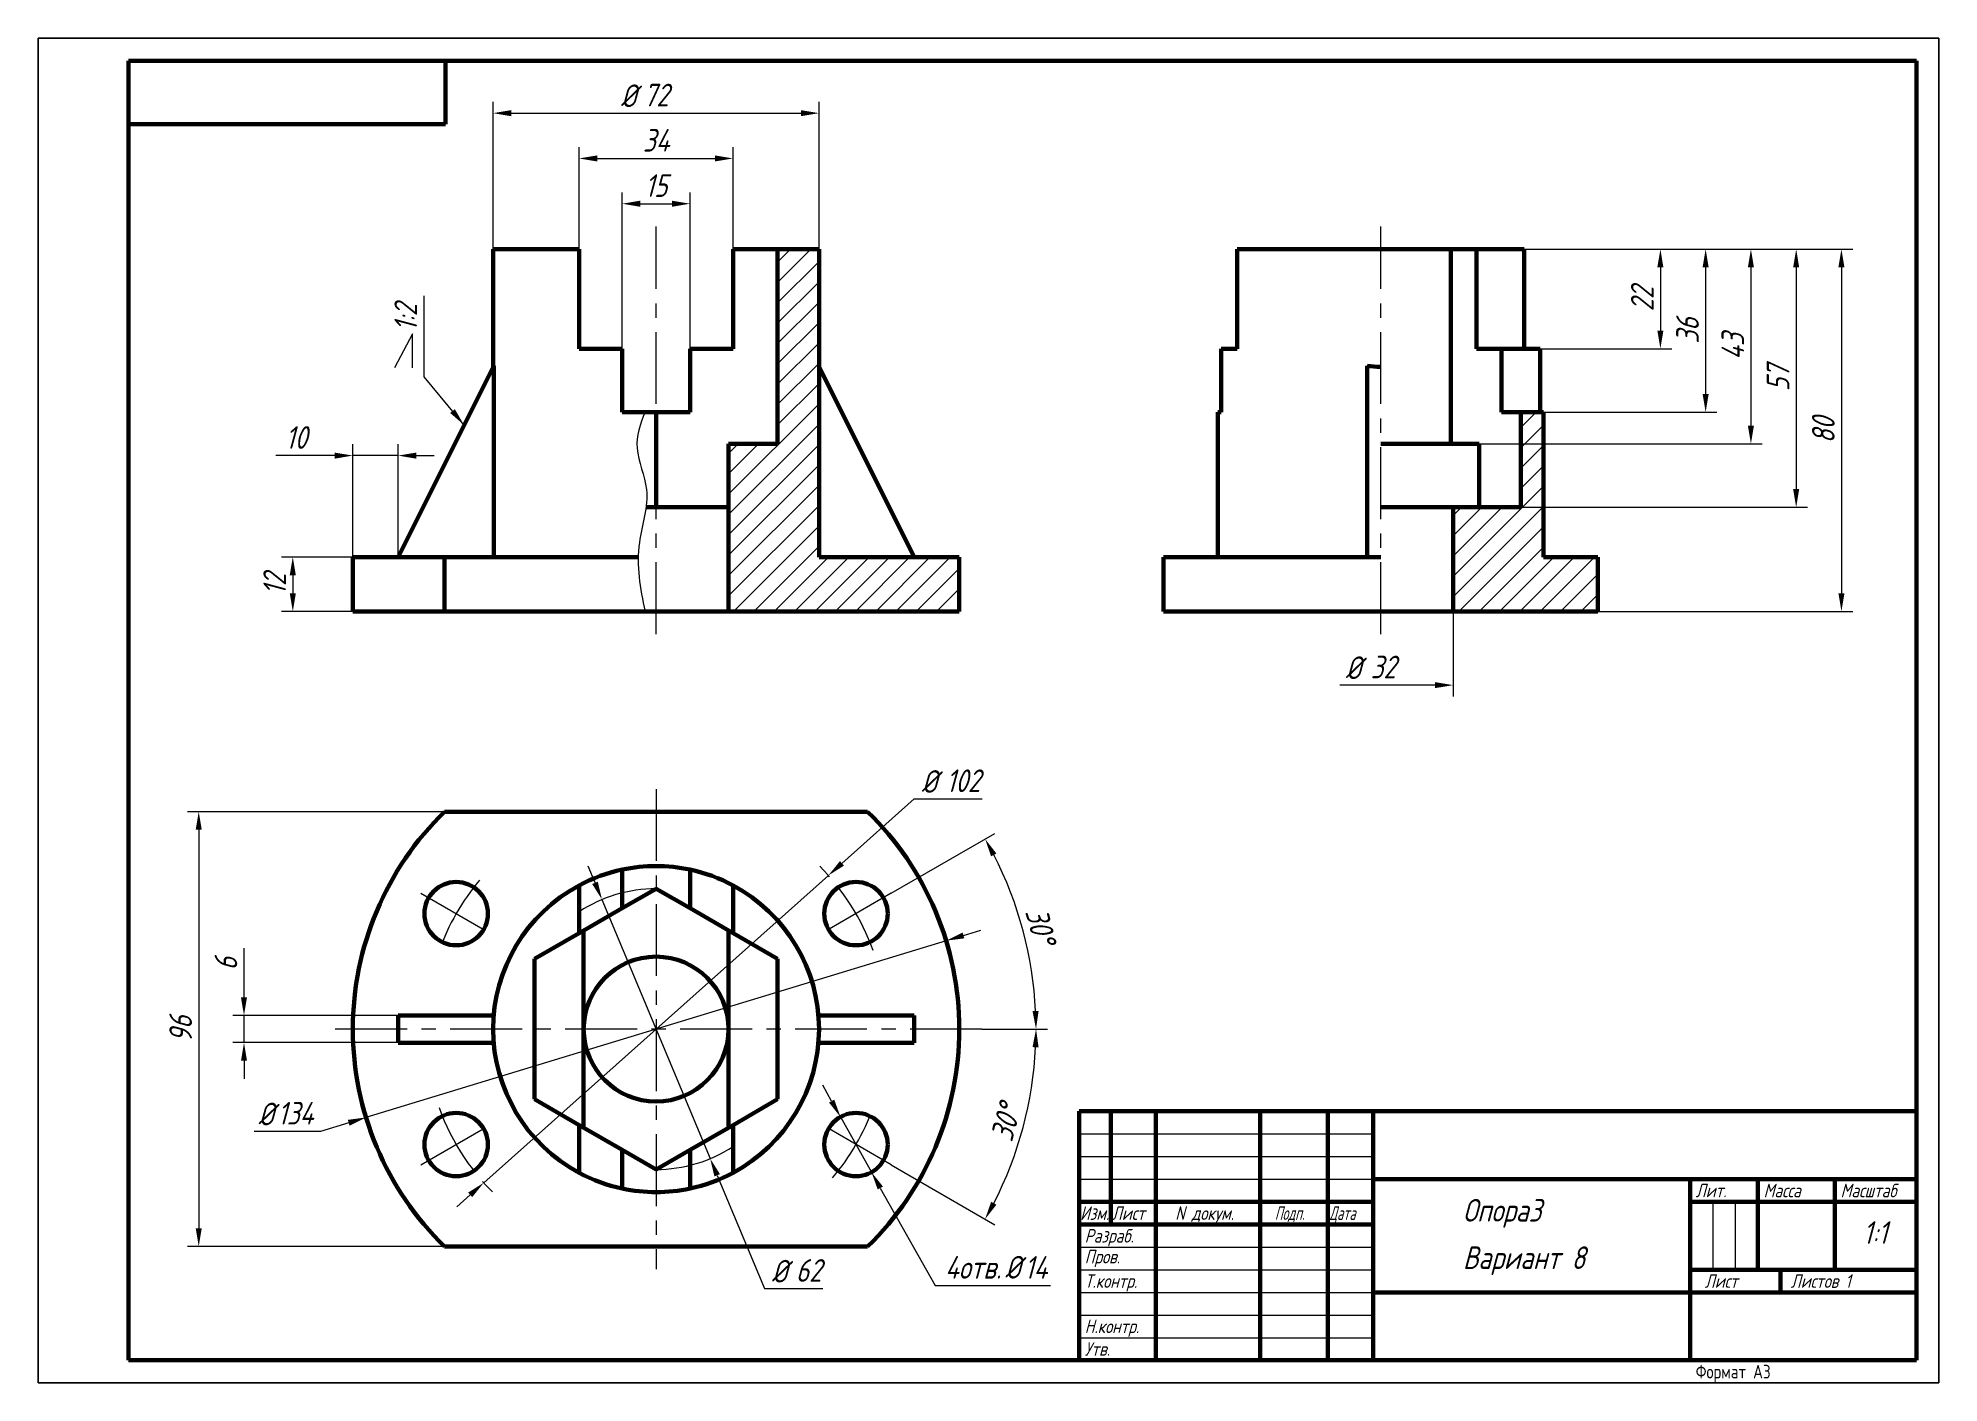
# Model space of a CAD drawing. Header units: millimetres. Extents: x 0 to 420, y 0 to 297.
import ezdxf

# ---------------------------------------------------------------- set-up
doc = ezdxf.new("R2010")
doc.units = ezdxf.units.MM
doc.linetypes.add('осевая', pattern=[50.8, 31.75, -6.35, 6.35, -6.35])
doc.layers.get('0').update_dxf_attribs({"lineweight": 15})
doc.layers.get('DEFPOINTS').update_dxf_attribs({"color": 4})
for name, color, linetype, lineweight in [('Осевая', 7, 'осевая', 15), ('Основная', 7, 'Continuous', 60), ('Размерная', 7, 'Continuous', 18), ('Техт', 7, 'Continuous', 18)]:
    doc.layers.add(name, color=color, linetype=linetype, lineweight=lineweight)
doc.styles.add('ESKD', font='Eskd2__1.ttf', dxfattribs={"oblique": 15, "height": 4})
doc.styles.get("Standard").update_dxf_attribs({"font": 'GOST_A.TTF', "oblique": 15, "height": 5})
doc.dimstyles.new('ESKD', dxfattribs={"dimtxt": 4, "dimasz": 4, "dimexe": 2.5, "dimexo": 0, "dimgap": 1.5, "dimtad": 3, "dimdec": 3, "dimdsep": 46, "dimtxsty": 'Standard', "dimcen": 1.5, "dimdle": 1.25, "dimclrd": 256, "dimclre": 256, "dimclrt": 256, "dimazin": 2, "dimtfac": 0.766667, "dimtdec": 3, "dimtmove": 0, "dimatfit": 0, "dimtvp": 1.5, "dimtolj": 1, "dimtzin": 0, "dimlwd": -1, "dimlwe": -1, "dimarcsym": 0})

# ---------------------------------------------------------------- blocks, each defined once
blk = doc.blocks.new('*D1')
at = {"layer": 'DEFPOINTS', "color": 0, "ltscale": 0.5, "transparency": 16777216}
for p in [(328.38, 250.38), (331.86, 228.38), (358.45, 228.38)]:
    blk.add_point(p, dxfattribs=at)
at = {"layer": 'Размерная', "ltscale": 0.5, "transparency": 16777216}
for p, q in [((328.38, 250.38), (360.95, 250.38)), ((358.45, 246.38), (358.45, 232.38)), ((331.86, 228.38), (360.95, 228.38))]:
    blk.add_line(p, q, dxfattribs=at)
for points in [[(357.78, 246.38), (359.11, 246.38), (358.45, 250.38)], [(357.78, 232.38), (359.11, 232.38), (358.45, 228.38)]]:
    blk.add_solid(points, dxfattribs=at)
at = {"layer": 'Размерная', "ltscale": 0.5, "transparency": 16777216, "insert": (354.45, 239.38), "char_height": 5, "attachment_point": 5, "rotation": 90}
blk.add_mtext('\\A1;22', dxfattribs=at)
blk = doc.blocks.new('*D2')
at = {"layer": 'DEFPOINTS', "color": 0, "ltscale": 0.5, "transparency": 16777216}
for p in [(328.38, 250.38), (332.65, 214.38), (368.45, 214.38)]:
    blk.add_point(p, dxfattribs=at)
at = {"layer": 'Размерная', "ltscale": 0.5, "transparency": 16777216}
for p, q in [((328.38, 250.38), (370.95, 250.38)), ((368.45, 246.38), (368.45, 218.38)), ((332.65, 214.38), (370.95, 214.38))]:
    blk.add_line(p, q, dxfattribs=at)
for points in [[(367.78, 246.38), (369.11, 246.38), (368.45, 250.38)], [(367.78, 218.38), (369.11, 218.38), (368.45, 214.38)]]:
    blk.add_solid(points, dxfattribs=at)
at = {"layer": 'Размерная', "ltscale": 0.5, "transparency": 16777216, "insert": (364.45, 232.38), "char_height": 5, "attachment_point": 5, "rotation": 90}
blk.add_mtext('\\A1;36', dxfattribs=at)
blk = doc.blocks.new('*D3')
at = {"layer": 'DEFPOINTS', "color": 0, "ltscale": 0.5, "transparency": 16777216}
for p in [(328.38, 250.38), (318.41, 207.38), (378.45, 207.38)]:
    blk.add_point(p, dxfattribs=at)
at = {"layer": 'Размерная', "ltscale": 0.5, "transparency": 16777216}
for p, q in [((328.38, 250.38), (380.95, 250.38)), ((378.45, 246.38), (378.45, 211.38)), ((318.41, 207.38), (380.95, 207.38))]:
    blk.add_line(p, q, dxfattribs=at)
for points in [[(377.78, 246.38), (379.11, 246.38), (378.45, 250.38)], [(377.78, 211.38), (379.11, 211.38), (378.45, 207.38)]]:
    blk.add_solid(points, dxfattribs=at)
at = {"layer": 'Размерная', "ltscale": 0.5, "transparency": 16777216, "insert": (374.45, 228.88), "char_height": 5, "attachment_point": 5, "rotation": 90}
blk.add_mtext('\\A1;43', dxfattribs=at)
blk = doc.blocks.new('*D4')
at = {"layer": 'DEFPOINTS', "color": 0, "ltscale": 0.5, "transparency": 16777216}
for p in [(328.38, 250.38), (327.65, 193.38), (388.45, 193.38)]:
    blk.add_point(p, dxfattribs=at)
at = {"layer": 'Размерная', "ltscale": 0.5, "transparency": 16777216}
for p, q in [((328.38, 250.38), (390.95, 250.38)), ((388.45, 246.38), (388.45, 197.38)), ((327.65, 193.38), (390.95, 193.38))]:
    blk.add_line(p, q, dxfattribs=at)
for points in [[(387.78, 246.38), (389.11, 246.38), (388.45, 250.38)], [(387.78, 197.38), (389.11, 197.38), (388.45, 193.38)]]:
    blk.add_solid(points, dxfattribs=at)
at = {"layer": 'Размерная', "ltscale": 0.5, "transparency": 16777216, "insert": (384.45, 221.88), "char_height": 5, "attachment_point": 5, "rotation": 90}
blk.add_mtext('\\A1;57', dxfattribs=at)
blk = doc.blocks.new('*D5')
at = {"layer": 'DEFPOINTS', "color": 0, "ltscale": 0.5, "transparency": 16777216}
for p in [(328.38, 250.38), (344.65, 170.38), (398.45, 170.38)]:
    blk.add_point(p, dxfattribs=at)
at = {"layer": 'Размерная', "ltscale": 0.5, "transparency": 16777216}
for p, q in [((328.38, 250.38), (400.95, 250.38)), ((398.45, 246.38), (398.45, 174.38)), ((344.65, 170.38), (400.95, 170.38))]:
    blk.add_line(p, q, dxfattribs=at)
for points in [[(397.78, 246.38), (399.11, 246.38), (398.45, 250.38)], [(397.78, 174.38), (399.11, 174.38), (398.45, 170.38)]]:
    blk.add_solid(points, dxfattribs=at)
at = {"layer": 'Размерная', "ltscale": 0.5, "transparency": 16777216, "insert": (394.45, 210.38), "char_height": 5, "attachment_point": 5, "rotation": 90}
blk.add_mtext('\\A1;80', dxfattribs=at)
blk = doc.blocks.new('*D6')
at = {"layer": 'DEFPOINTS', "color": 0, "ltscale": 0.5, "transparency": 16777216}
for p in [(280.65, 170.38), (312.65, 170.38), (280.65, 154.1)]:
    blk.add_point(p, dxfattribs=at)
at = {"layer": 'Размерная', "ltscale": 0.5, "transparency": 16777216}
for p, q in [((312.65, 170.38), (312.65, 151.6)), ((308.65, 154.1), (287.64, 154.1))]:
    blk.add_line(p, q, dxfattribs=at)
blk.add_solid([(308.65, 154.77), (308.65, 153.44), (312.65, 154.1)], dxfattribs=at)
at = {"layer": 'Размерная', "ltscale": 0.5, "transparency": 16777216, "insert": (294.65, 158.11), "char_height": 5, "attachment_point": 5}
blk.add_mtext('\\A1;  32', dxfattribs=at)
blk = doc.blocks.new('_None')
blk = doc.blocks.new('*D8')
at = {"layer": 'DEFPOINTS', "color": 0, "ltscale": 0.5, "transparency": 16777216}
for p in [(69.56, 182.38), (56.29, 170.38), (69.56, 170.38)]:
    blk.add_point(p, dxfattribs=at)
at = {"layer": 'Размерная', "ltscale": 0.5, "transparency": 16777216}
for p, q in [((69.56, 182.38), (53.79, 182.38)), ((56.29, 178.38), (56.29, 174.38)), ((69.56, 170.38), (53.79, 170.38))]:
    blk.add_line(p, q, dxfattribs=at)
for points in [[(55.62, 178.38), (56.96, 178.38), (56.29, 182.38)], [(55.62, 174.38), (56.96, 174.38), (56.29, 170.38)]]:
    blk.add_solid(points, dxfattribs=at)
at = {"layer": 'Размерная', "ltscale": 0.5, "transparency": 16777216, "insert": (52.29, 176.38), "char_height": 5, "attachment_point": 5, "rotation": 90}
blk.add_mtext('\\A1;12', dxfattribs=at)
blk = doc.blocks.new('*D9')
at = {"layer": 'DEFPOINTS', "color": 0, "ltscale": 0.5, "transparency": 16777216}
for p in [(79.56, 204.79), (69.56, 182.38), (79.56, 182.38)]:
    blk.add_point(p, dxfattribs=at)
at = {"layer": 'Размерная', "ltscale": 0.5, "transparency": 16777216}
for p, q in [((69.56, 182.38), (69.56, 207.29)), ((79.56, 182.38), (79.56, 207.29)), ((65.56, 204.79), (52.57, 204.79)), ((79.56, 204.79), (69.56, 204.79)), ((83.56, 204.79), (87.56, 204.79))]:
    blk.add_line(p, q, dxfattribs=at)
for points in [[(65.56, 205.45), (65.56, 204.12), (69.56, 204.79)], [(83.56, 205.45), (83.56, 204.12), (79.56, 204.79)]]:
    blk.add_solid(points, dxfattribs=at)
at = {"layer": 'Размерная', "ltscale": 0.5, "transparency": 16777216, "insert": (57.06, 208.79), "char_height": 5, "attachment_point": 5}
blk.add_mtext('\\A1;10', dxfattribs=at)
blk = doc.blocks.new('*D10')
at = {"layer": 'DEFPOINTS', "color": 0, "ltscale": 0.5, "transparency": 16777216}
for p in [(172.56, 280.41), (100.56, 250.38), (172.56, 250.38)]:
    blk.add_point(p, dxfattribs=at)
at = {"layer": 'Размерная', "ltscale": 0.5, "transparency": 16777216}
for p, q in [((100.56, 250.38), (100.56, 282.91)), ((172.56, 250.38), (172.56, 282.91)), ((104.56, 280.41), (168.56, 280.41))]:
    blk.add_line(p, q, dxfattribs=at)
for points in [[(104.56, 281.08), (104.56, 279.74), (100.56, 280.41)], [(168.56, 281.08), (168.56, 279.74), (172.56, 280.41)]]:
    blk.add_solid(points, dxfattribs=at)
at = {"layer": 'Размерная', "ltscale": 0.5, "transparency": 16777216, "insert": (136.56, 284.41), "char_height": 5, "attachment_point": 5}
blk.add_mtext('\\A1;72', dxfattribs=at)
blk = doc.blocks.new('*D11')
at = {"layer": 'DEFPOINTS', "color": 0, "ltscale": 0.5, "transparency": 16777216}
for p in [(153.56, 270.41), (119.56, 250.38), (153.56, 250.38)]:
    blk.add_point(p, dxfattribs=at)
at = {"layer": 'Размерная', "ltscale": 0.5, "transparency": 16777216}
for p, q in [((119.56, 250.38), (119.56, 272.91)), ((123.56, 270.41), (149.56, 270.41)), ((153.56, 250.38), (153.56, 272.91))]:
    blk.add_line(p, q, dxfattribs=at)
for points in [[(123.56, 271.08), (123.56, 269.74), (119.56, 270.41)], [(149.56, 271.08), (149.56, 269.74), (153.56, 270.41)]]:
    blk.add_solid(points, dxfattribs=at)
at = {"layer": 'Размерная', "ltscale": 0.5, "transparency": 16777216, "insert": (136.56, 274.41), "char_height": 5, "attachment_point": 5}
blk.add_mtext('\\A1;34', dxfattribs=at)
blk = doc.blocks.new('*D12')
at = {"layer": 'DEFPOINTS', "color": 0, "ltscale": 0.5, "transparency": 16777216}
for p in [(144.06, 260.41), (129.06, 228.38), (144.06, 228.38)]:
    blk.add_point(p, dxfattribs=at)
at = {"layer": 'Размерная', "ltscale": 0.5, "transparency": 16777216}
for p, q in [((129.06, 228.38), (129.06, 262.91)), ((133.06, 260.41), (140.06, 260.41)), ((144.06, 228.38), (144.06, 262.91))]:
    blk.add_line(p, q, dxfattribs=at)
for points in [[(133.06, 261.08), (133.06, 259.74), (129.06, 260.41)], [(140.06, 261.08), (140.06, 259.74), (144.06, 260.41)]]:
    blk.add_solid(points, dxfattribs=at)
at = {"layer": 'Размерная', "ltscale": 0.5, "transparency": 16777216, "insert": (136.56, 264.41), "char_height": 5, "attachment_point": 5}
blk.add_mtext('\\A1;15', dxfattribs=at)
blk = doc.blocks.new('*D13')
at = {"layer": 'DEFPOINTS', "color": 0, "ltscale": 0.5, "transparency": 16777216}
for p in [(177.3, 58.75), (184.15, 46.54)]:
    blk.add_point(p, dxfattribs=at)
at = {"layer": 'Размерная', "ltscale": 0.5, "transparency": 16777216}
for p, q in [((175.34, 62.24), (173.38, 65.73)), ((177.3, 58.75), (184.15, 46.54)), ((186.1, 43.05), (198.18, 21.52)), ((198.18, 21.52), (223.7, 21.52))]:
    blk.add_line(p, q, dxfattribs=at)
for points in [[(175.92, 62.57), (174.76, 61.91), (177.3, 58.75)], [(186.68, 43.38), (185.52, 42.73), (184.15, 46.54)]]:
    blk.add_solid(points, dxfattribs=at)
at = {"layer": 'Размерная', "ltscale": 0.5, "transparency": 16777216, "insert": (211.69, 25.52), "char_height": 5, "attachment_point": 5}
blk.add_mtext('\\A1;4отв.  14', dxfattribs=at)
blk = doc.blocks.new('*D14')
at = {"layer": 'DEFPOINTS', "color": 0, "ltscale": 0.5, "transparency": 16777216}
for p in [(124.6, 106.75), (148.51, 49.54)]:
    blk.add_point(p, dxfattribs=at)
at = {"layer": 'Размерная', "ltscale": 0.5, "transparency": 16777216}
for p, q in [((123.06, 110.44), (121.52, 114.13)), ((124.6, 106.75), (148.51, 49.54)), ((150.05, 45.85), (160.51, 20.84)), ((160.51, 20.84), (173.37, 20.84))]:
    blk.add_line(p, q, dxfattribs=at)
for points in [[(123.67, 110.7), (122.44, 110.18), (124.6, 106.75)], [(150.67, 46.11), (149.44, 45.6), (148.51, 49.54)]]:
    blk.add_solid(points, dxfattribs=at)
at = {"layer": 'Размерная', "ltscale": 0.5, "transparency": 16777216, "insert": (167.69, 24.85), "char_height": 5, "attachment_point": 5}
blk.add_mtext('\\A1;  62', dxfattribs=at)
blk = doc.blocks.new('*D15')
at = {"layer": 'DEFPOINTS', "color": 0, "ltscale": 0.5, "transparency": 16777216}
for p in [(174.63, 112.08), (98.48, 44.21)]:
    blk.add_point(p, dxfattribs=at)
at = {"layer": 'Размерная', "ltscale": 0.5, "transparency": 16777216}
for p, q in [((177.61, 114.74), (193.6, 128.98)), ((193.6, 128.98), (208.6, 128.98)), ((98.48, 44.21), (174.63, 112.08)), ((95.5, 41.55), (92.51, 38.89))]:
    blk.add_line(p, q, dxfattribs=at)
for points in [[(177.17, 115.24), (178.06, 114.24), (174.63, 112.08)], [(95.05, 42.05), (95.94, 41.05), (98.48, 44.21)]]:
    blk.add_solid(points, dxfattribs=at)
at = {"layer": 'Размерная', "ltscale": 0.5, "transparency": 16777216, "insert": (201.85, 132.99), "char_height": 5, "attachment_point": 5}
blk.add_mtext('\\A1;  102', dxfattribs=at)
blk = doc.blocks.new('*D16')
at = {"layer": 'DEFPOINTS', "color": 0, "ltscale": 0.5, "transparency": 16777216}
for p in [(200.65, 97.67), (72.46, 58.63)]:
    blk.add_point(p, dxfattribs=at)
at = {"layer": 'Размерная', "ltscale": 0.5, "transparency": 16777216}
for p, q in [((200.65, 97.67), (72.46, 58.63)), ((204.47, 98.83), (208.3, 100)), ((62.39, 55.56), (47.76, 55.56)), ((68.64, 57.46), (62.39, 55.56))]:
    blk.add_line(p, q, dxfattribs=at)
for points in [[(204.28, 99.47), (204.67, 98.19), (200.65, 97.67)], [(68.44, 58.1), (68.83, 56.82), (72.46, 58.63)]]:
    blk.add_solid(points, dxfattribs=at)
at = {"layer": 'Размерная', "ltscale": 0.5, "transparency": 16777216, "insert": (54.33, 59.56), "char_height": 5, "attachment_point": 5}
blk.add_mtext('\\A1;  134', dxfattribs=at)
blk = doc.blocks.new('*D17')
at = {"layer": 'DEFPOINTS', "color": 0, "ltscale": 0.5, "transparency": 16777216}
for p in [(79.56, 81.15), (45.51, 75.15), (79.56, 75.15)]:
    blk.add_point(p, dxfattribs=at)
at = {"layer": 'Размерная', "ltscale": 0.5, "transparency": 16777216}
for p, q in [((45.51, 85.15), (45.51, 95.99)), ((79.56, 81.15), (43.01, 81.15)), ((45.51, 75.15), (45.51, 81.15)), ((79.56, 75.15), (43.01, 75.15)), ((45.51, 71.15), (45.51, 67.15))]:
    blk.add_line(p, q, dxfattribs=at)
for points in [[(44.84, 85.15), (46.17, 85.15), (45.51, 81.15)], [(44.84, 71.15), (46.17, 71.15), (45.51, 75.15)]]:
    blk.add_solid(points, dxfattribs=at)
at = {"layer": 'Размерная', "ltscale": 0.5, "transparency": 16777216, "insert": (41.51, 92.57), "char_height": 5, "attachment_point": 5, "rotation": 90}
blk.add_mtext('\\A1;6', dxfattribs=at)
blk = doc.blocks.new('*D18')
at = {"layer": 'DEFPOINTS', "color": 0, "ltscale": 0.5, "transparency": 16777216}
for p in [(89.81, 126.15), (35.51, 30.15), (89.81, 30.15)]:
    blk.add_point(p, dxfattribs=at)
at = {"layer": 'Размерная', "ltscale": 0.5, "transparency": 16777216}
for p, q in [((89.81, 126.15), (33.01, 126.15)), ((35.51, 122.15), (35.51, 34.15)), ((89.81, 30.15), (33.01, 30.15))]:
    blk.add_line(p, q, dxfattribs=at)
for points in [[(34.84, 122.15), (36.17, 122.15), (35.51, 126.15)], [(34.84, 34.15), (36.17, 34.15), (35.51, 30.15)]]:
    blk.add_solid(points, dxfattribs=at)
at = {"layer": 'Размерная', "ltscale": 0.5, "transparency": 16777216, "insert": (31.51, 78.15), "char_height": 5, "attachment_point": 5, "rotation": 90}
blk.add_mtext('\\A1;96', dxfattribs=at)
blk = doc.blocks.new('*D19')
at = {"layer": 'DEFPOINTS', "color": 0, "ltscale": 0.5, "transparency": 16777216}
for p in [(188.52, 108.15), (172.93, 99.15), (219.22, 92.72), (64.56, 78.15), (208.56, 78.15)]:
    blk.add_point(p, dxfattribs=at)
at = {"layer": 'Размерная', "ltscale": 0.5, "transparency": 16777216}
for p, q in [((188.52, 108.15), (211.41, 121.37)), ((208.56, 78.15), (223, 78.15))]:
    blk.add_line(p, q, dxfattribs=at)
blk.add_arc((136.56, 78.15), 83.94, 2.7306, 27.2694, dxfattribs=at)
for points in [[(210.58, 116.29), (211.75, 116.92), (209.25, 120.12)], [(221.07, 82.16), (219.73, 82.13), (220.5, 78.15)]]:
    blk.add_solid(points, dxfattribs=at)
at = {"layer": 'Размерная', "ltscale": 0.5, "transparency": 16777216, "insert": (221.5, 100.91), "char_height": 5, "attachment_point": 5, "rotation": 285}
blk.add_mtext('\\A1;30°', dxfattribs=at)
blk = doc.blocks.new('*D20')
at = {"layer": 'DEFPOINTS', "color": 0, "ltscale": 0.5, "transparency": 16777216}
for p in [(64.56, 78.15), (208.56, 78.15), (172.93, 57.15), (188.52, 48.15), (215.43, 49.44)]:
    blk.add_point(p, dxfattribs=at)
at = {"layer": 'Размерная', "ltscale": 0.5, "transparency": 16777216}
for p, q in [((208.56, 78.15), (223, 78.15)), ((188.52, 48.15), (211.41, 34.93))]:
    blk.add_line(p, q, dxfattribs=at)
blk.add_arc((136.56, 78.15), 83.94, 332.7306, 357.2694, dxfattribs=at)
for points in [[(219.73, 74.16), (221.07, 74.13), (220.5, 78.15)], [(211.75, 39.37), (210.58, 40.01), (209.25, 36.18)]]:
    blk.add_solid(points, dxfattribs=at)
at = {"layer": 'Размерная', "ltscale": 0.5, "transparency": 16777216, "insert": (213.77, 57.46), "char_height": 5, "attachment_point": 5, "rotation": 75}
blk.add_mtext('\\A1;30°', dxfattribs=at)

msp = doc.modelspace()

# ---------------------------------------------------------------- hatches: boundary and pattern name
at = {"ltscale": 0.5}
h = msp.add_hatch(dxfattribs=at)
h.set_pattern_fill('ANSI31', color=256, style=0)
h.set_pattern_definition([(45, (-856.3976, 1e-13), (-2.245064, 2.245064), [])])
h.paths.add_polyline_path([(172.5552, 250.3848), (163.4019, 250.3848), (163.4019, 207.3848), (152.5552, 207.3848), (152.5552, 193.3848), (152.5552, 170.3848), (203.5552, 170.3848), (203.5552, 182.3848), (172.5552, 182.3848)])
h = msp.add_hatch(dxfattribs=at)
h.set_pattern_fill('ANSI31', color=256, style=0)
h.set_pattern_definition([(45, (-826.3023, 1e-13), (-2.245064, 2.245064), [])])
h.paths.add_polyline_path([(332.6504, 182.3848), (332.6504, 214.3848), (327.6504, 214.3848), (327.6504, 193.3848), (312.6504, 193.3848), (312.6504, 170.3848), (344.6504, 170.3848), (344.6504, 182.3848)])

# ---------------------------------------------------------------- linework, layer by layer
at = {"color": 7}
for p, q in [((230, 55), (295, 55)), ((230, 50), (295, 50)), ((230, 45), (295, 45)), ((230, 30), (295, 30)), ((230, 25), (295, 25)), ((230, 20), (295, 20)), ((230, 15), (295, 15)), ((230, 10), (295, 10))]:
    msp.add_line(p, q, dxfattribs=at)
for p, q in [((370, 40), (370, 25)), ((370, 40), (370, 25)), ((375, 40), (375, 25)), ((375, 40), (375, 25))]:
    msp.add_line(p, q)
at = {"layer": 'DEFPOINTS'}
for p, q in [((0, 297), (420, 297)), ((0, 0), (0, 297)), ((420, 297), (420, 0)), ((420, 0), (0, 0))]:
    msp.add_line(p, q, dxfattribs=at)
at = {"layer": 'Осевая', "ltscale": 0.5}
for p, q in [((136.5552, 165.3848), (136.5552, 255.3848)), ((296.6504, 165.3848), (296.6504, 255.3848)), ((136.5552, 131.1457), (136.5552, 25.1457)), ((84.5936, 108.1457), (100.1821, 99.1457)), ((188.5167, 108.1457), (172.9282, 99.1457)), ((208.5552, 78.1457), (64.5552, 78.1457)), ((84.5936, 48.1457), (100.1821, 57.1457)), ((188.5167, 48.1457), (172.9282, 57.1457))]:
    msp.add_line(p, q, dxfattribs=at)
for start, end in [(19.875814, 44.954886), (139.875814, 160.124186), (199.875814, 227.742137), (319.875814, 340.124186)]:
    msp.add_arc((136.5552, 78.1457), 51, start, end, dxfattribs=at)
at = {"layer": 'Основная', "ltscale": 10}
for p, q in [((20, 5), (20, 292)), ((20, 292), (415, 292)), ((415, 292), (415, 5)), ((230, 5), (230, 60)), ((230, 60), (415, 60)), ((237, 60), (237, 35)), ((247, 60), (247, 5)), ((270, 5), (270, 60)), ((285, 60), (285, 5)), ((295, 5), (295, 60)), ((295, 45), (415, 45)), ((365, 45), (365, 5)), ((380, 45), (380, 25)), ((397, 45), (397, 25)), ((230, 40), (295, 40)), ((365, 40), (415, 40)), ((230, 35), (295, 35)), ((365, 25), (415, 25)), ((385, 24.9639), (385, 19.9639)), ((295, 20), (415, 20)), ((415, 5), (20, 5))]:
    msp.add_line(p, q, dxfattribs=at)
at = {"layer": 'Основная', "ltscale": 0.5}
for p, q in [((90, 292), (90, 278)), ((90, 278), (20, 278))]:
    msp.add_line(p, q, dxfattribs=at)
at = {"layer": 'Основная'}
for p, q in [((100.5552, 224.3848), (100.5552, 250.3848)), ((100.5552, 250.3848), (119.5552, 250.3848)), ((119.5552, 228.3848), (119.5552, 250.3848)), ((163.4019, 250.3848), (153.5552, 250.3848)), ((153.5552, 228.3848), (153.5552, 250.3848)), ((163.4019, 250.3848), (163.4019, 207.3848)), ((163.4019, 250.3848), (172.5552, 250.3848)), ((172.5552, 182.3848), (172.5552, 250.3848)), ((264.9171, 250.3848), (296.6504, 250.3848)), ((264.9171, 228.3848), (264.9171, 250.3848)), ((312.1504, 250.3848), (296.6504, 250.3848)), ((317.8355, 250.3848), (312.1504, 250.3848)), ((312.1504, 207.3848), (312.1504, 250.3848)), ((328.3837, 250.3848), (317.8355, 250.3848)), ((317.8355, 250.3848), (317.8355, 228.3848)), ((328.3837, 228.3848), (328.3837, 250.3848)), ((119.5552, 228.3848), (129.0552, 228.3848)), ((129.0552, 214.3848), (129.0552, 228.3848)), ((144.0552, 228.3848), (153.5552, 228.3848)), ((144.0552, 214.3848), (144.0552, 228.3848)), ((261.4403, 228.3848), (264.9171, 228.3848)), ((261.4403, 214.3848), (261.4403, 228.3848)), ((317.8355, 228.3848), (323.3203, 228.3848)), ((323.3203, 228.3848), (331.8605, 228.3848)), ((323.3203, 228.3848), (323.3203, 214.3848)), ((331.8605, 214.3848), (331.8605, 228.3848)), ((100.6804, 224.6352), (79.5552, 182.3848)), ((100.6804, 182.3848), (100.6804, 224.6352)), ((172.5552, 224.3848), (193.5552, 182.3848)), ((293.6504, 224.6352), (293.6504, 182.3848)), ((129.0552, 214.3848), (136.5552, 214.3848)), ((134.1162, 214.3848), (136.5552, 214.3848)), ((136.5552, 193.3848), (136.5552, 214.3848)), ((136.5552, 214.3848), (144.0552, 214.3848)), ((260.6504, 182.3848), (260.6504, 214.3848)), ((260.6504, 214.3848), (261.4403, 214.3848)), ((323.3203, 214.3848), (327.6504, 214.3848)), ((332.6504, 214.3848), (327.6504, 214.3848)), ((327.6504, 214.3848), (327.6504, 193.3848)), ((332.6504, 182.3848), (332.6504, 214.3848)), ((152.5552, 207.3848), (163.4019, 207.3848)), ((152.5552, 207.3848), (152.5552, 193.3848)), ((318.4128, 207.3848), (296.6504, 207.3848)), ((318.4128, 193.3848), (318.4128, 207.3848)), ((152.5552, 193.3848), (134.3245, 193.3848)), ((152.5552, 170.3848), (152.5552, 193.3848)), ((312.6504, 193.3848), (296.6504, 193.3848)), ((312.6504, 193.3848), (327.6504, 193.3848)), ((312.6504, 170.3848), (312.6504, 193.3848)), ((69.5552, 182.3848), (89.8112, 182.3848)), ((69.5552, 170.3848), (69.5552, 182.3848)), ((89.8112, 182.3848), (132.6211, 182.3848)), ((89.8112, 170.3848), (89.8112, 182.3848)), ((172.5552, 182.3848), (203.5552, 182.3848)), ((203.5552, 170.3848), (203.5552, 182.3848)), ((248.6504, 170.3848), (248.6504, 182.3848)), ((248.6504, 182.3848), (296.6504, 182.3848)), ((332.6504, 182.3848), (344.6504, 182.3848)), ((344.6504, 182.3848), (344.6504, 170.3848)), ((69.5552, 170.3848), (89.8112, 170.3848)), ((89.8112, 170.3848), (136.5552, 170.3848)), ((152.5552, 170.3848), (134.1502, 170.3848)), ((152.5552, 170.3848), (203.5552, 170.3848)), ((248.6504, 170.3848), (296.6504, 170.3848)), ((312.6504, 170.3848), (296.6504, 170.3848)), ((312.6504, 170.3848), (344.6504, 170.3848)), ((183.2991, 126.1457), (89.8112, 126.1457)), ((119.5552, 109.8789), (119.5552, 99.3307)), ((129.0552, 113.3558), (129.0552, 104.8155)), ((144.0552, 113.3558), (144.0552, 104.8155)), ((153.5552, 99.3307), (153.5552, 109.8789)), ((129.0552, 104.8155), (136.5552, 109.1457)), ((136.5552, 109.1457), (144.0552, 104.8155)), ((119.5552, 99.3307), (129.0552, 104.8155)), ((144.0552, 104.8155), (153.5552, 99.3307)), ((119.5552, 99.3307), (109.7084, 93.6457)), ((120.5552, 99.9081), (120.5552, 56.3833)), ((152.5552, 56.3833), (152.5552, 99.9081)), ((163.4019, 93.6457), (153.5552, 99.3307)), ((109.7084, 93.6457), (109.7084, 62.6457)), ((163.4019, 62.6457), (163.4019, 93.6457)), ((79.5552, 81.1457), (79.5552, 75.1457)), ((100.6804, 81.1457), (79.5552, 81.1457)), ((193.5552, 81.1457), (172.4299, 81.1457)), ((193.5552, 75.1457), (193.5552, 81.1457)), ((100.6804, 75.1457), (79.5552, 75.1457)), ((193.5552, 75.1457), (172.4299, 75.1457)), ((109.7084, 62.6457), (119.5552, 56.9606)), ((153.5552, 56.9606), (163.4019, 62.6457)), ((119.5552, 56.9606), (119.5552, 46.4124)), ((129.0552, 51.4758), (119.5552, 56.9606)), ((153.5552, 56.9606), (144.0552, 51.4758)), ((153.5552, 46.4124), (153.5552, 56.9606)), ((129.0552, 51.4758), (129.0552, 42.9356)), ((136.5552, 47.1457), (129.0552, 51.4758)), ((144.0552, 51.4758), (136.5552, 47.1457)), ((144.0552, 51.4758), (144.0552, 42.9356)), ((89.8112, 30.1457), (183.2991, 30.1457))]:
    msp.add_line(p, q, dxfattribs=at)
for centre in [(92.3879, 103.6457), (180.7225, 103.6457), (92.3879, 52.6457), (180.7225, 52.6457)]:
    msp.add_circle(centre, 7, dxfattribs=at)
for radius, start, end in [(67, 134.240477, 225.759523), (67, 314.240477, 45.759523), (36, 77.975301, 102.024699), (36, 118.178643, 241.821357), (36, 102.024699, 118.178643), (36, 61.821357, 77.975301), (36, 0, 61.821357), (16, 0, 180), (16, 180, 0), (36, 298.178643, 0), (36, 241.821357, 257.975301), (36, 282.024699, 298.178643), (36, 257.975301, 282.024699)]:
    msp.add_arc((136.5552, 78.1457), radius, start, end, dxfattribs=at)
msp.add_ellipse((296.6504, 296.3848), major_axis=(0, 72), ratio=0.5, start_param=3.05816257, end_param=3.14159265, dxfattribs=at)
at = {"layer": 'Размерная', "ltscale": 0.5}
for p, q in [((85.3119, 222.1996), (85.3119, 240.0931)), ((82.7724, 231.7156), (78.7727, 224.1741)), ((82.7724, 224.1741), (82.7724, 231.7156)), ((94.1317, 211.5379), (85.3119, 222.1996))]:
    msp.add_line(p, q, dxfattribs=at)
for start, end in [(90, 123.256431), (270, 303.256431)]:
    msp.add_arc((136.5552, 78.1457), 31, start, end, dxfattribs=at)
msp.add_open_spline([(134.1162, 214.3848), (133.0173, 211.74), (131.2281, 206.0938), (135.9869, 196.5378), (131.5527, 184.4214), (132.9785, 175.4422), (134.1502, 170.3848)], degree=3, knots=[2.81949085, 2.81949085, 2.81949085, 2.81949085, 11.06642833, 20.4015999, 32.25171032, 47.55342098, 47.55342098, 47.55342098, 47.55342098], dxfattribs=at)
msp.add_solid([(91.0684, 214.195), (92.0957, 215.0449), (94.1317, 211.5379)], dxfattribs=at)

# ---------------------------------------------------------------- texts
at = {"layer": 'Размерная', "char_height": 5, "attachment_point": 5, "style": 'ESKD'}
for insert in [(130.4767, 284.2436), (290.6294, 157.9386), (196.9288, 132.8191), (50.3994, 59.3924), (163.8379, 24.6789), (215.3925, 25.5521)]:
    msp.add_mtext('\\A1;%%c', dxfattribs=dict(at, insert=insert))
at = {"layer": 'Техт', "oblique": 15}
msp.add_text('1:2', height=5, rotation=90, dxfattribs=at).set_placement((83.7479, 232.2376))
for s, height, p in [('Лит.', 3, (366.2551, 41)), ('Масса', 3, (381.2551, 41)), ('Масштаб', 3, (398.2551, 41)), ('Изм.', 3, (230.2551, 36)), ('Лист', 3, (237.2551, 36)), ('N докум.', 3, (251.2551, 36)), ('Опора3', 5, (314.8175, 35.6289)), ('Разраб.', 3, (231.2551, 31)), ('1:1', 5, (403.2273, 30.7219)), ('Пров.', 3, (231.2551, 26.3971)), ('Вариант 8', 5, (314.8175, 25.1615)), ('Т.контр.', 3, (231.2551, 21)), ('Лист', 3, (368.2551, 21)), ('Листов 1', 3, (387.2551, 21)), ('Н.контр.', 3, (231.2551, 11)), ('Утв.', 3, (231.2551, 6))]:
    msp.add_text(s, height=height, dxfattribs=at).set_placement(p)
at = {"layer": 'Техт', "oblique": 15, "width": 0.8}
for s, p in [('Подп.', (273.2551, 36)), ('Дата', (285.2551, 36))]:
    msp.add_text(s, height=3, dxfattribs=at).set_placement(p)
at = {"layer": 'Техт'}
msp.add_text('Формат А3', height=3, dxfattribs=at).set_placement((366.2551, 1))

# ---------------------------------------------------------------- dimensions: what is measured, and where the dimension line sits
at = {"layer": 'Размерная', "ltscale": 0.5}
for base, p1, p2, picture, middle in [((172.5552, 280.4084), (100.5552, 250.3848), (172.5552, 250.3848), '*D10', (136.5552, 284.4084)), ((153.5552, 270.4084), (119.5552, 250.3848), (153.5552, 250.3848), '*D11', (136.5552, 274.4084)), ((144.0552, 260.4084), (129.0552, 228.3848), (144.0552, 228.3848), '*D12', (136.5552, 264.4084))]:
    dim = msp.add_linear_dim(base=base, p1=p1, p2=p2, dimstyle='ESKD', dxfattribs=at)
    dim.commit()
    dim.dimension.update_dxf_attribs({"geometry": picture, "text_midpoint": middle})
for base, p1, p2, picture, middle in [((378.4455, 207.3848), (328.3837, 250.3848), (318.4128, 207.3848), '*D3', (374.4455, 228.8848)), ((388.4455, 193.3848), (328.3837, 250.3848), (327.6504, 193.3848), '*D4', (384.4455, 221.8848)), ((358.4455, 228.3848), (328.3837, 250.3848), (331.8605, 228.3848), '*D1', (354.4455, 239.3848)), ((368.4455, 214.3848), (328.3837, 250.3848), (332.6504, 214.3848), '*D2', (364.4455, 232.3848)), ((398.4455, 170.3848), (328.3837, 250.3848), (344.6504, 170.3848), '*D5', (394.4455, 210.3848)), ((56.2903, 170.3848), (69.5552, 182.3848), (69.5552, 170.3848), '*D8', (52.2903, 176.3848)), ((35.5076, 30.1457), (89.8112, 126.1457), (89.8112, 30.1457), '*D18', (31.5076, 78.1457))]:
    dim = msp.add_linear_dim(base=base, p1=p1, p2=p2, angle=90, dimstyle='ESKD', dxfattribs=at)
    dim.commit()
    dim.dimension.update_dxf_attribs({"geometry": picture, "text_midpoint": middle})
dim = msp.add_linear_dim(base=(79.5552, 204.7868), p1=(69.5552, 182.3848), p2=(79.5552, 182.3848), dimstyle='ESKD', dxfattribs=at)
dim.commit()
dim.dimension.update_dxf_attribs({"geometry": '*D9', "text_midpoint": (57.0639, 204.7868), "dimtype": 160})
dim = msp.add_linear_dim(base=(280.6504, 154.1034), p1=(312.6504, 170.3848), p2=(280.6504, 170.3848), text='  32', dimstyle='ESKD', override={"dimblk2": 'None', "dimsah": 1, "dimse2": 1, "dimsd2": 1}, dxfattribs=at)
dim.commit()
dim.dimension.update_dxf_attribs({"geometry": '*D6', "text_midpoint": (294.6504, 158.1052)})
for p1, p2, text, picture, middle in [((98.4821, 44.2128), (174.6282, 112.0786), '  102', '*D15', (201.8505, 128.984)), ((124.6004, 106.7478), (148.5099, 49.5435), '  62', '*D14', (167.69, 20.8438)), ((200.6485, 97.6661), (72.4618, 58.6253), '  134', '*D16', (54.3252, 55.5572)), ((177.2981, 58.7509), (184.1468, 46.5404), '4отв.  14', '*D13', (211.6925, 21.5195))]:
    dim = msp.add_diameter_dim_2p(p1=p1, p2=p2, text=text, dimstyle='ESKD', override={"dimtoh": 1}, dxfattribs=at)
    dim.commit()
    dim.dimension.update_dxf_attribs({"geometry": picture, "text_midpoint": middle, "dimtype": 163})
for base, line1, picture, middle in [((219.2198, 92.7217), ((188.5167, 108.1457), (172.9282, 99.1457)), '*D19', (221.4986, 100.9062)), ((215.4329, 49.4365), ((188.5167, 48.1457), (172.9282, 57.1457)), '*D20', (213.7712, 57.4557))]:
    dim = msp.add_angular_dim_2l(base=base, line1=line1, line2=((208.5552, 78.1457), (64.5552, 78.1457)), dimstyle='ESKD', dxfattribs=at)
    dim.commit()
    dim.dimension.update_dxf_attribs({"geometry": picture, "text_midpoint": middle})
dim = msp.add_linear_dim(base=(45.5076, 75.1457), p1=(79.5552, 81.1457), p2=(79.5552, 75.1457), angle=90, dimstyle='ESKD', dxfattribs=at)
dim.commit()
dim.dimension.update_dxf_attribs({"geometry": '*D17', "text_midpoint": (45.5076, 92.5655), "dimtype": 160})

doc.saveas('drawing.dxf')
